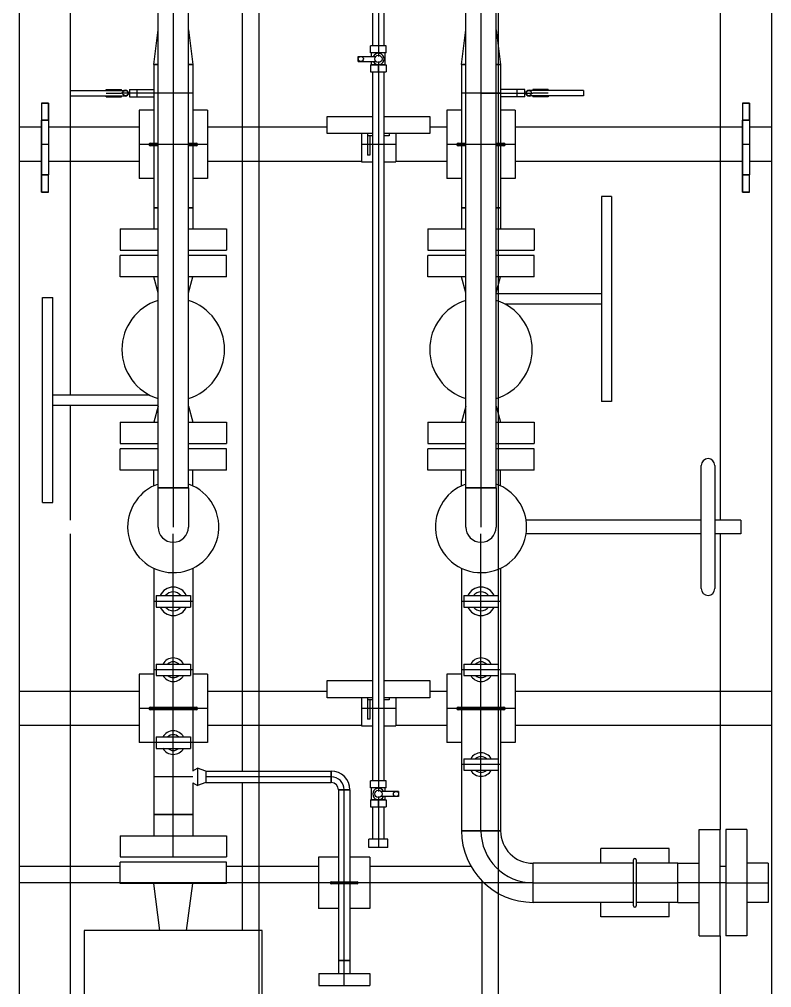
# Model space of a CAD drawing. Header units: inches. Extents: x 517790 to 538444, y 301815 to 302461.
# Drawn here: x 517889.889 to 517892.162, y 302311.801 to 302314.727 of the extents above; entities that cross this region are included whole.
import ezdxf

# ---------------------------------------------------------------- set-up
doc = ezdxf.new("R2010")
doc.units = ezdxf.units.IN
doc.header["$MEASUREMENT"] = 0
doc.layers.add('硅胶总平面底图 工艺装置区', color=253, linetype='Continuous')

msp = doc.modelspace()

# ---------------------------------------------------------------- linework, layer by layer
at = {"layer": '硅胶总平面底图 工艺装置区', "color": 253, "linetype": 'Continuous', "lineweight": -3}
for p, q in [((517892.1624, 302316.0027), (517892.1624, 302312.1765)), ((517889.8891, 302313.2135), (517889.8891, 302315.8662)), ((517890.5628, 302315.8662), (517890.5628, 302312.455)), ((517890.6124, 302315.8662), (517890.6124, 302312.455)), ((517890.3082, 302313.3109), (517890.3082, 302315.8234)), ((517890.3541, 302315.8234), (517890.3541, 302313.3109)), ((517890.4, 302313.3109), (517890.4, 302315.8234)), ((517891.2382, 302313.3109), (517891.2382, 302315.8234)), ((517891.2841, 302315.8234), (517891.2841, 302313.3109)), ((517891.33, 302313.3109), (517891.33, 302315.8234)), ((517890.0441, 302314.5121), (517890.0441, 302315.7645)), ((517890.9568, 302314.6471), (517890.9568, 302315.4983)), ((517890.9741, 302315.4983), (517890.9741, 302314.6471)), ((517890.9914, 302314.6471), (517890.9914, 302315.4983)), ((517892.0074, 302315.1248), (517892.0074, 302313.2135)), ((517891.3358, 302314.7593), (517891.3358, 302314.6496)), ((517890.2951, 302314.5905), (517890.3082, 302314.6955)), ((517890.4, 302314.6955), (517890.4132, 302314.5905)), ((517891.225, 302314.5905), (517891.2382, 302314.6955)), ((517891.33, 302314.6955), (517891.3432, 302314.5905)), ((517890.9741, 302314.6471), (517890.9504, 302314.6471)), ((517890.9504, 302314.6258), (517890.9504, 302314.6471)), ((517890.9741, 302314.6471), (517890.9741, 302314.6291)), ((517890.9741, 302314.6471), (517890.9741, 302314.6291)), ((517890.9979, 302314.6471), (517890.9741, 302314.6471)), ((517890.9979, 302314.6258), (517890.9979, 302314.6471)), ((517891.3358, 302314.6496), (517891.3358, 302314.0298)), ((517890.9131, 302314.6077), (517890.9131, 302314.6155)), ((517890.9131, 302314.6155), (517890.9663, 302314.6155)), ((517890.9741, 302314.6258), (517890.9504, 302314.6258)), ((517890.9536, 302314.6155), (517890.9536, 302314.6258)), ((517890.9741, 302314.6291), (517890.9741, 302314.6258)), ((517890.9741, 302314.6258), (517890.9741, 302314.6188)), ((517890.9979, 302314.6258), (517890.9741, 302314.6258)), ((517890.9741, 302314.6188), (517890.9741, 302314.6155)), ((517890.9946, 302314.5897), (517890.9946, 302314.6258)), ((517890.2951, 302314.5905), (517890.3082, 302314.5905)), ((517890.3082, 302314.5905), (517890.2951, 302314.5905)), ((517890.2951, 302314.5905), (517890.2951, 302314.5044)), ((517890.4, 302314.5905), (517890.4132, 302314.5905)), ((517890.4132, 302314.5905), (517890.4, 302314.5905)), ((517890.4132, 302314.5905), (517890.4132, 302314.5044)), ((517890.9131, 302314.6), (517890.9131, 302314.6077)), ((517890.9131, 302314.6), (517890.9663, 302314.6)), ((517890.9504, 302314.5897), (517890.9741, 302314.5897)), ((517890.9504, 302314.5897), (517890.9504, 302314.5684)), ((517890.9536, 302314.5897), (517890.9536, 302314.6)), ((517890.9741, 302314.5897), (517890.9536, 302314.5897)), ((517890.9741, 302314.6), (517890.9741, 302314.5967)), ((517890.9741, 302314.5967), (517890.9741, 302314.5897)), ((517890.9741, 302314.5864), (517890.9741, 302314.5897)), ((517890.9741, 302314.5897), (517890.9741, 302314.5897)), ((517890.9946, 302314.5897), (517890.9741, 302314.5897)), ((517890.9741, 302314.5897), (517890.9979, 302314.5897)), ((517890.9741, 302314.5864), (517890.9741, 302314.5684)), ((517890.9741, 302314.5684), (517890.9741, 302314.5864)), ((517890.9979, 302314.5897), (517890.9979, 302314.5684)), ((517891.225, 302314.5905), (517891.2382, 302314.5905)), ((517891.2382, 302314.5905), (517891.225, 302314.5905)), ((517891.225, 302314.5905), (517891.225, 302314.5044)), ((517891.33, 302314.5905), (517891.3432, 302314.5905)), ((517891.3432, 302314.5905), (517891.33, 302314.5905)), ((517891.3432, 302314.5905), (517891.3432, 302314.5044)), ((517890.9504, 302314.5684), (517890.9741, 302314.5684)), ((517890.9568, 302312.4255), (517890.9568, 302314.5684)), ((517890.9741, 302314.5684), (517890.9741, 302312.4255)), ((517890.9741, 302314.5684), (517890.9979, 302314.5684)), ((517890.9914, 302312.4255), (517890.9914, 302314.5684)), ((517890.0441, 302314.5044), (517890.0441, 302314.5121)), ((517890.0441, 302314.5121), (517890.2094, 302314.5121)), ((517890.0441, 302314.4966), (517890.0441, 302314.5044)), ((517890.0441, 302313.592), (517890.0441, 302314.4966)), ((517890.0441, 302314.4966), (517890.2094, 302314.4966)), ((517890.1513, 302314.5121), (517890.1513, 302314.5154)), ((517890.1513, 302314.5154), (517890.1973, 302314.5154)), ((517890.1513, 302314.5044), (517890.1973, 302314.5044)), ((517890.1513, 302314.4934), (517890.1513, 302314.4966)), ((517890.1735, 302314.5154), (517890.1735, 302314.5121)), ((517890.1735, 302314.4966), (517890.1735, 302314.4934)), ((517890.1972, 302314.5044), (517890.1972, 302314.5044)), ((517890.1973, 302314.5044), (517890.1972, 302314.5044)), ((517890.1973, 302314.5121), (517890.1973, 302314.5154)), ((517890.2216, 302314.5044), (517890.1973, 302314.5044)), ((517890.1973, 302314.4934), (517890.1973, 302314.4966)), ((517890.218, 302314.507), (517890.2216, 302314.5081)), ((517890.218, 302314.5018), (517890.2216, 302314.5007)), ((517890.2216, 302314.5154), (517890.2216, 302314.4934)), ((517890.2216, 302314.5154), (517890.2951, 302314.5154)), ((517890.2454, 302314.5044), (517890.2216, 302314.5044)), ((517890.2454, 302314.4934), (517890.2454, 302314.5154)), ((517890.2951, 302314.5044), (517890.2454, 302314.5044)), ((517890.4132, 302314.5044), (517890.2951, 302314.5044)), ((517890.2951, 302314.5044), (517890.2951, 302314.3535)), ((517890.3147, 302314.5044), (517890.2951, 302314.5044)), ((517890.3147, 302314.5044), (517890.3148, 302314.5044)), ((517890.3541, 302314.5044), (517890.3147, 302314.5044)), ((517890.3148, 302314.5044), (517890.3148, 302314.5044)), ((517890.4132, 302314.5044), (517890.4132, 302314.3535)), ((517891.3432, 302314.5044), (517891.225, 302314.5044)), ((517891.225, 302314.5044), (517891.225, 302314.3535)), ((517891.2841, 302314.5044), (517891.3235, 302314.5044)), ((517891.3235, 302314.5044), (517891.3235, 302314.5044)), ((517891.3235, 302314.5044), (517891.3235, 302314.5044)), ((517891.3235, 302314.5044), (517891.3432, 302314.5044)), ((517891.4166, 302314.5154), (517891.3432, 302314.5154)), ((517891.3432, 302314.5044), (517891.3928, 302314.5044)), ((517891.3432, 302314.5044), (517891.3432, 302314.3535)), ((517891.3928, 302314.5154), (517891.3928, 302314.4934)), ((517891.3928, 302314.5044), (517891.4166, 302314.5044)), ((517891.4166, 302314.4934), (517891.4166, 302314.5154)), ((517891.4202, 302314.507), (517891.4166, 302314.5081)), ((517891.4166, 302314.5044), (517891.441, 302314.5044)), ((517891.4202, 302314.5018), (517891.4166, 302314.5007)), ((517891.5941, 302314.5121), (517891.4288, 302314.5121)), ((517891.5941, 302314.4966), (517891.4288, 302314.4966)), ((517891.441, 302314.5154), (517891.441, 302314.5121)), ((517891.4869, 302314.5154), (517891.441, 302314.5154)), ((517891.441, 302314.5044), (517891.441, 302314.5044)), ((517891.441, 302314.5044), (517891.441, 302314.5044)), ((517891.4869, 302314.5044), (517891.441, 302314.5044)), ((517891.441, 302314.4966), (517891.441, 302314.4934)), ((517891.4647, 302314.5121), (517891.4647, 302314.5154)), ((517891.4647, 302314.4934), (517891.4647, 302314.4966)), ((517891.4869, 302314.5154), (517891.4869, 302314.5121)), ((517891.4869, 302314.4966), (517891.4869, 302314.4934)), ((517891.5941, 302314.5121), (517891.5941, 302314.5044)), ((517891.5941, 302314.5044), (517891.5941, 302314.4966)), ((517889.9563, 302314.4742), (517889.9563, 302314.4225)), ((517889.9563, 302314.4742), (517889.9563, 302314.4225)), ((517889.977, 302314.4742), (517889.9563, 302314.4742)), ((517889.9563, 302314.4742), (517889.977, 302314.4742)), ((517889.977, 302314.4225), (517889.977, 302314.4742)), ((517889.977, 302314.4742), (517889.977, 302314.4225)), ((517890.1513, 302314.4934), (517890.1973, 302314.4934)), ((517890.2216, 302314.4934), (517890.2951, 302314.4934)), ((517891.4166, 302314.4934), (517891.3432, 302314.4934)), ((517891.4869, 302314.4934), (517891.441, 302314.4934)), ((517892.0746, 302314.4742), (517892.0746, 302314.4225)), ((517892.0746, 302314.4742), (517892.0746, 302314.4225)), ((517892.0953, 302314.4742), (517892.0746, 302314.4742)), ((517892.0746, 302314.4742), (517892.0953, 302314.4742)), ((517892.0953, 302314.4225), (517892.0953, 302314.4742)), ((517892.0953, 302314.4742), (517892.0953, 302314.4225)), ((517890.2951, 302314.4527), (517890.2508, 302314.4527)), ((517890.2508, 302314.4527), (517890.2508, 302314.2461)), ((517890.4574, 302314.4527), (517890.4132, 302314.4527)), ((517890.4574, 302314.4527), (517890.4574, 302314.2461)), ((517891.225, 302314.4527), (517891.1808, 302314.4527)), ((517891.1808, 302314.4527), (517891.1808, 302314.2461)), ((517891.3874, 302314.4527), (517891.3432, 302314.4527)), ((517891.3874, 302314.4527), (517891.3874, 302314.2461)), ((517889.9563, 302314.4225), (517889.977, 302314.4225)), ((517889.977, 302314.4225), (517889.9563, 302314.4225)), ((517889.9563, 302314.2572), (517889.9563, 302314.4225)), ((517889.9563, 302314.4225), (517889.9563, 302314.2572)), ((517889.977, 302314.4225), (517889.9563, 302314.4225)), ((517889.977, 302314.4225), (517889.977, 302314.2572)), ((517889.977, 302314.4225), (517889.977, 302314.2572)), ((517890.8191, 302314.3819), (517890.8191, 302314.4336)), ((517890.8191, 302314.4336), (517890.9568, 302314.4336)), ((517890.9914, 302314.4336), (517891.1291, 302314.4336)), ((517891.1291, 302314.4336), (517891.1291, 302314.3819)), ((517892.0746, 302314.4225), (517892.0953, 302314.4225)), ((517892.0953, 302314.4225), (517892.0746, 302314.4225)), ((517892.0746, 302314.2572), (517892.0746, 302314.4225)), ((517892.0746, 302314.4225), (517892.0746, 302314.2572)), ((517892.0953, 302314.4225), (517892.0746, 302314.4225)), ((517892.0953, 302314.4225), (517892.0953, 302314.2572)), ((517892.0953, 302314.4225), (517892.0953, 302314.2572)), ((517889.8891, 302314.2977), (517889.8891, 302314.4011)), ((517889.9563, 302314.4011), (517889.8891, 302314.4011)), ((517890.2508, 302314.4011), (517889.977, 302314.4011)), ((517890.8191, 302314.4011), (517890.4574, 302314.4011)), ((517890.9568, 302314.3819), (517890.8191, 302314.3819)), ((517890.923, 302314.3819), (517890.923, 302314.2972)), ((517890.9416, 302314.3819), (517890.9416, 302314.3757)), ((517890.9568, 302314.3819), (517890.9416, 302314.3819)), ((517891.1291, 302314.3819), (517890.9914, 302314.3819)), ((517891.0067, 302314.3819), (517890.9914, 302314.3819)), ((517891.0067, 302314.3819), (517891.0067, 302314.3757)), ((517891.0263, 302314.3819), (517891.0263, 302314.2972)), ((517891.1808, 302314.4011), (517891.1291, 302314.4011)), ((517892.0746, 302314.4011), (517891.3874, 302314.4011)), ((517892.1624, 302314.4011), (517892.0953, 302314.4011)), ((517892.1624, 302314.4011), (517892.1624, 302314.2977)), ((517889.977, 302314.3494), (517889.9563, 302314.3494)), ((517890.4574, 302314.3494), (517890.2508, 302314.3494)), ((517890.2849, 302314.3535), (517890.3082, 302314.3535)), ((517890.4, 302314.3535), (517890.4233, 302314.3535)), ((517891.0263, 302314.3494), (517890.923, 302314.3494)), ((517890.9568, 302314.3757), (517890.9416, 302314.3757)), ((517890.9478, 302314.3757), (517890.9416, 302314.3757)), ((517890.9416, 302314.3757), (517890.9416, 302314.3168)), ((517890.9478, 302314.3757), (517890.9478, 302314.3168)), ((517891.0067, 302314.3757), (517890.9914, 302314.3757)), ((517891.3874, 302314.3494), (517891.1808, 302314.3494)), ((517891.2149, 302314.3535), (517891.2382, 302314.3535)), ((517891.33, 302314.3535), (517891.3533, 302314.3535)), ((517892.0953, 302314.3494), (517892.0746, 302314.3494)), ((517890.3082, 302314.3453), (517890.2849, 302314.3453)), ((517890.2951, 302314.3453), (517890.2951, 302314.1579)), ((517890.4233, 302314.3453), (517890.4, 302314.3453)), ((517890.4132, 302314.3453), (517890.4132, 302314.1579)), ((517891.2382, 302314.3453), (517891.2149, 302314.3453)), ((517891.225, 302314.3453), (517891.225, 302314.1579)), ((517891.3533, 302314.3453), (517891.33, 302314.3453)), ((517891.3432, 302314.3453), (517891.3432, 302314.1579)), ((517889.9563, 302314.2977), (517889.8891, 302314.2977)), ((517890.2508, 302314.2977), (517889.977, 302314.2977)), ((517890.923, 302314.2977), (517890.4574, 302314.2977)), ((517890.923, 302314.2972), (517890.9568, 302314.2972)), ((517890.9478, 302314.3168), (517890.9416, 302314.3168)), ((517890.9914, 302314.2972), (517891.0263, 302314.2972)), ((517891.1808, 302314.2977), (517891.0263, 302314.2977)), ((517892.0746, 302314.2977), (517891.3874, 302314.2977)), ((517892.1624, 302314.2977), (517892.0953, 302314.2977)), ((517889.977, 302314.2572), (517889.9563, 302314.2572)), ((517889.9563, 302314.2572), (517889.977, 302314.2572)), ((517889.9563, 302314.2572), (517889.9563, 302314.2055)), ((517889.9563, 302314.2055), (517889.9563, 302314.2572)), ((517889.977, 302314.2572), (517889.9563, 302314.2572)), ((517889.977, 302314.2055), (517889.977, 302314.2572)), ((517889.977, 302314.2055), (517889.977, 302314.2572)), ((517890.2951, 302314.2461), (517890.2508, 302314.2461)), ((517890.4574, 302314.2461), (517890.4132, 302314.2461)), ((517891.225, 302314.2461), (517891.1808, 302314.2461)), ((517891.3874, 302314.2461), (517891.3432, 302314.2461)), ((517892.0746, 302314.2572), (517892.0746, 302314.2055)), ((517892.0746, 302314.2055), (517892.0746, 302314.2572)), ((517892.0953, 302314.2572), (517892.0746, 302314.2572)), ((517892.0746, 302314.2572), (517892.0953, 302314.2572)), ((517892.0953, 302314.2572), (517892.0746, 302314.2572)), ((517892.0953, 302314.2055), (517892.0953, 302314.2572)), ((517892.0953, 302314.2055), (517892.0953, 302314.2572)), ((517889.9563, 302314.2055), (517889.977, 302314.2055)), ((517889.977, 302314.2055), (517889.9563, 302314.2055)), ((517892.0746, 302314.2055), (517892.0953, 302314.2055)), ((517892.0953, 302314.2055), (517892.0746, 302314.2055)), ((517891.6478, 302314.1923), (517891.6478, 302313.8823)), ((517891.6788, 302314.1923), (517891.6478, 302314.1923)), ((517891.6788, 302314.1923), (517891.6788, 302313.8823)), ((517890.3082, 302314.1579), (517890.2951, 302314.1579)), ((517890.2951, 302314.1579), (517890.3082, 302314.1579)), ((517890.2951, 302314.1579), (517890.2951, 302314.0938)), ((517890.4132, 302314.1579), (517890.4, 302314.1579)), ((517890.4, 302314.1579), (517890.4132, 302314.1579)), ((517890.4132, 302314.1579), (517890.4132, 302314.0938)), ((517891.225, 302314.1579), (517891.2382, 302314.1579)), ((517891.225, 302314.1579), (517891.225, 302314.0938)), ((517891.2382, 302314.1579), (517891.225, 302314.1579)), ((517891.33, 302314.1579), (517891.3432, 302314.1579)), ((517891.3432, 302314.1579), (517891.33, 302314.1579)), ((517891.3432, 302314.1579), (517891.3432, 302314.0938)), ((517890.1934, 302314.0938), (517890.3082, 302314.0938)), ((517890.1934, 302314.0938), (517890.1934, 302314.0298)), ((517890.4, 302314.0938), (517890.5149, 302314.0938)), ((517890.5149, 302314.0938), (517890.5149, 302314.0298)), ((517891.1233, 302314.0938), (517891.2382, 302314.0938)), ((517891.1233, 302314.0938), (517891.1233, 302314.0298)), ((517891.33, 302314.0938), (517891.4449, 302314.0938)), ((517891.4449, 302314.0938), (517891.4449, 302314.0298)), ((517890.1934, 302314.0298), (517890.3082, 302314.0298)), ((517890.4, 302314.0298), (517890.5149, 302314.0298)), ((517891.1233, 302314.0298), (517891.2382, 302314.0298)), ((517891.33, 302314.0298), (517891.4449, 302314.0298)), ((517891.3358, 302314.0298), (517891.3358, 302314.0133)), ((517890.3082, 302314.0133), (517890.1934, 302314.0133)), ((517890.1934, 302313.9493), (517890.1934, 302314.0133)), ((517890.5149, 302314.0133), (517890.4, 302314.0133)), ((517890.5149, 302313.9493), (517890.5149, 302314.0133)), ((517891.2382, 302314.0133), (517891.1233, 302314.0133)), ((517891.1233, 302313.9493), (517891.1233, 302314.0133)), ((517891.4449, 302314.0133), (517891.33, 302314.0133)), ((517891.3358, 302314.0133), (517891.3358, 302313.9493)), ((517891.4449, 302313.9493), (517891.4449, 302314.0133)), ((517890.3082, 302313.9493), (517890.1934, 302313.9493)), ((517890.3082, 302313.9493), (517890.2951, 302313.9493)), ((517890.3082, 302313.9004), (517890.2951, 302313.9493)), ((517890.4132, 302313.9493), (517890.4, 302313.9493)), ((517890.5149, 302313.9493), (517890.4, 302313.9493)), ((517890.4, 302313.9004), (517890.4132, 302313.9493)), ((517891.2382, 302313.9493), (517891.1233, 302313.9493)), ((517891.2382, 302313.9493), (517891.225, 302313.9493)), ((517891.2382, 302313.9004), (517891.225, 302313.9493)), ((517891.3432, 302313.9493), (517891.33, 302313.9493)), ((517891.4449, 302313.9493), (517891.33, 302313.9493)), ((517891.33, 302313.9004), (517891.3432, 302313.9493)), ((517891.3358, 302313.9493), (517891.3358, 302313.9218)), ((517891.3358, 302313.9493), (517891.3358, 302313.9493)), ((517891.3358, 302313.9218), (517891.3358, 302313.8978)), ((517889.9594, 302313.5765), (517889.9594, 302313.8865)), ((517889.9594, 302313.8865), (517889.9904, 302313.8865)), ((517889.9904, 302313.5765), (517889.9904, 302313.8865)), ((517891.6478, 302313.8978), (517891.33, 302313.8978)), ((517891.3358, 302313.8978), (517891.3358, 302313.5833)), ((517891.6478, 302313.8823), (517891.6478, 302313.5723)), ((517891.6788, 302313.8823), (517891.6788, 302313.5723)), ((517891.6478, 302313.8668), (517891.3558, 302313.8668)), ((517889.9904, 302313.592), (517890.2824, 302313.592)), ((517889.9594, 302313.2665), (517889.9594, 302313.5765)), ((517889.9904, 302313.2665), (517889.9904, 302313.5765)), ((517889.9904, 302313.561), (517890.3082, 302313.561)), ((517890.0441, 302313.2135), (517890.0441, 302313.561)), ((517890.3082, 302313.5584), (517890.2951, 302313.5095)), ((517890.4, 302313.5584), (517890.4132, 302313.5095)), ((517891.2382, 302313.5584), (517891.225, 302313.5095)), ((517891.33, 302313.5584), (517891.3432, 302313.5095)), ((517891.3358, 302313.5833), (517891.3358, 302313.537)), ((517891.6788, 302313.5723), (517891.6478, 302313.5723)), ((517891.3358, 302313.537), (517891.3358, 302313.5095)), ((517890.1934, 302313.5095), (517890.3082, 302313.5095)), ((517890.1934, 302313.5095), (517890.1934, 302313.4456)), ((517890.2951, 302313.5095), (517890.3082, 302313.5095)), ((517890.4, 302313.5095), (517890.4132, 302313.5095)), ((517890.4, 302313.5095), (517890.5149, 302313.5095)), ((517890.5149, 302313.5095), (517890.5149, 302313.4456)), ((517891.1233, 302313.5095), (517891.2382, 302313.5095)), ((517891.1233, 302313.5095), (517891.1233, 302313.4456)), ((517891.225, 302313.5095), (517891.2382, 302313.5095)), ((517891.33, 302313.5095), (517891.3432, 302313.5095)), ((517891.33, 302313.5095), (517891.4449, 302313.5095)), ((517891.3358, 302313.5095), (517891.3358, 302313.4456)), ((517891.3358, 302313.5095), (517891.3358, 302313.5095)), ((517891.4449, 302313.5095), (517891.4449, 302313.4456)), ((517890.1934, 302313.4456), (517890.3082, 302313.4456)), ((517890.4, 302313.4456), (517890.5149, 302313.4456)), ((517891.1233, 302313.4456), (517891.2382, 302313.4456)), ((517891.33, 302313.4456), (517891.4449, 302313.4456)), ((517891.3358, 302313.4456), (517891.3358, 302313.429)), ((517890.3082, 302313.429), (517890.1934, 302313.429)), ((517890.1934, 302313.365), (517890.1934, 302313.429)), ((517890.5149, 302313.429), (517890.4, 302313.429)), ((517890.5149, 302313.365), (517890.5149, 302313.429)), ((517891.2382, 302313.429), (517891.1233, 302313.429)), ((517891.1233, 302313.365), (517891.1233, 302313.429)), ((517891.4449, 302313.429), (517891.33, 302313.429)), ((517891.3358, 302313.429), (517891.3358, 302312.9854)), ((517891.4449, 302313.365), (517891.4449, 302313.429)), ((517890.3082, 302313.365), (517890.1934, 302313.365)), ((517890.2951, 302313.3173), (517890.2951, 302313.365)), ((517890.5149, 302313.365), (517890.4, 302313.365)), ((517890.4132, 302313.3173), (517890.4132, 302313.365)), ((517891.2382, 302313.365), (517891.1233, 302313.365)), ((517891.225, 302313.3173), (517891.225, 302313.365)), ((517891.4449, 302313.365), (517891.33, 302313.365)), ((517891.3432, 302313.3173), (517891.3432, 302313.365)), ((517891.9496, 302313.0068), (517891.9496, 302313.3788)), ((517891.9909, 302313.3788), (517891.9909, 302313.0068)), ((517890.4, 302313.3109), (517890.3082, 302313.3109)), ((517890.3082, 302313.1928), (517890.3082, 302313.3109)), ((517890.3082, 302313.3109), (517890.4, 302313.3109)), ((517890.3541, 302313.3109), (517890.3541, 302313.3109)), ((517890.3541, 302313.3109), (517890.3541, 302313.3109)), ((517890.3541, 302313.3109), (517890.3541, 302313.1928)), ((517890.4, 302313.3109), (517890.4, 302313.1928)), ((517891.33, 302313.3109), (517891.2382, 302313.3109)), ((517891.2382, 302313.1928), (517891.2382, 302313.3109)), ((517891.2382, 302313.3109), (517891.33, 302313.3109)), ((517891.2841, 302313.3109), (517891.2841, 302313.3109)), ((517891.2841, 302313.3109), (517891.2841, 302313.3109)), ((517891.2841, 302313.3109), (517891.2841, 302313.1928)), ((517891.33, 302313.3109), (517891.33, 302313.1928)), ((517889.9594, 302313.2665), (517889.9904, 302313.2665)), ((517889.8891, 302313.1721), (517889.8891, 302313.2135)), ((517891.9496, 302313.2135), (517891.4203, 302313.2135)), ((517892.0694, 302313.2135), (517891.9909, 302313.2135)), ((517892.0694, 302313.2135), (517892.0694, 302313.1721)), ((517889.8891, 302310.1226), (517889.8891, 302313.1721)), ((517890.0441, 302310.1226), (517890.0441, 302313.1721)), ((517890.3541, 302313.0847), (517890.3541, 302313.1721)), ((517891.2841, 302313.0847), (517891.2841, 302313.1721)), ((517891.9496, 302313.1721), (517891.4203, 302313.1721)), ((517892.0694, 302313.1721), (517891.9909, 302313.1721)), ((517892.0074, 302313.1721), (517892.0074, 302312.2782)), ((517890.2951, 302313.0683), (517890.2951, 302312.9682)), ((517890.3541, 302313.0847), (517890.3541, 302313.0847)), ((517890.3541, 302313.055), (517890.3541, 302313.0847)), ((517890.4132, 302313.0683), (517890.4132, 302312.9682)), ((517891.225, 302313.0683), (517891.225, 302312.9682)), ((517891.2841, 302313.055), (517891.2841, 302313.0847)), ((517891.2841, 302313.0847), (517891.2841, 302313.0847)), ((517891.3432, 302313.0683), (517891.3432, 302312.9682)), ((517890.3541, 302313.0113), (517890.3541, 302313.055)), ((517891.2841, 302313.0113), (517891.2841, 302313.055)), ((517890.3541, 302312.9682), (517890.3541, 302313.0113)), ((517891.2841, 302312.9682), (517891.2841, 302313.0113)), ((517890.3024, 302312.9854), (517890.3541, 302312.9854)), ((517890.3024, 302312.9854), (517890.3024, 302312.951)), ((517890.3541, 302312.9854), (517890.4058, 302312.9854)), ((517890.4058, 302312.9854), (517890.4058, 302312.951)), ((517891.2324, 302312.9854), (517891.2841, 302312.9854)), ((517891.2324, 302312.9854), (517891.2324, 302312.951)), ((517891.2841, 302312.9854), (517891.3358, 302312.9854)), ((517891.3358, 302312.9854), (517891.3358, 302312.951)), ((517890.4132, 302312.9682), (517890.2951, 302312.9682)), ((517890.2951, 302312.9682), (517890.2951, 302312.7616)), ((517890.3024, 302312.951), (517890.3541, 302312.951)), ((517890.3541, 302312.9682), (517890.3541, 302312.9682)), ((517890.3541, 302312.9682), (517890.3541, 302312.9682)), ((517890.3541, 302312.9251), (517890.3541, 302312.9682)), ((517890.3541, 302312.951), (517890.4058, 302312.951)), ((517890.4132, 302312.9682), (517890.4132, 302312.7616)), ((517891.3432, 302312.9682), (517891.225, 302312.9682)), ((517891.225, 302312.9682), (517891.225, 302312.7616)), ((517891.2324, 302312.951), (517891.2841, 302312.951)), ((517891.2841, 302312.9251), (517891.2841, 302312.9682)), ((517891.2841, 302312.9682), (517891.2841, 302312.9682)), ((517891.2841, 302312.9682), (517891.2841, 302312.9682)), ((517891.2841, 302312.951), (517891.3358, 302312.951)), ((517891.3358, 302312.951), (517891.3358, 302312.7788)), ((517891.3432, 302312.9682), (517891.3432, 302312.7616)), ((517890.3541, 302312.7972), (517890.3541, 302312.9251)), ((517891.2841, 302312.7972), (517891.2841, 302312.9251)), ((517890.3541, 302312.7616), (517890.3541, 302312.7972)), ((517891.2841, 302312.7616), (517891.2841, 302312.7972)), ((517890.3024, 302312.7788), (517890.3541, 302312.7788)), ((517890.3024, 302312.7788), (517890.3024, 302312.7443)), ((517890.3541, 302312.7788), (517890.4058, 302312.7788)), ((517890.4058, 302312.7788), (517890.4058, 302312.7443)), ((517891.2324, 302312.7788), (517891.2841, 302312.7788)), ((517891.2324, 302312.7788), (517891.2324, 302312.7443)), ((517891.2841, 302312.7788), (517891.3358, 302312.7788)), ((517891.3358, 302312.7788), (517891.3358, 302312.7443)), ((517890.2508, 302312.7478), (517890.2508, 302312.5411)), ((517890.2951, 302312.7478), (517890.2508, 302312.7478)), ((517890.4132, 302312.7616), (517890.2951, 302312.7616)), ((517890.2951, 302312.7616), (517890.2951, 302312.6486)), ((517890.3024, 302312.7443), (517890.3541, 302312.7443)), ((517890.3541, 302312.7616), (517890.3541, 302312.7615)), ((517890.3541, 302312.7259), (517890.3541, 302312.7616)), ((517890.3541, 302312.7615), (517890.3541, 302312.7615)), ((517890.3541, 302312.7443), (517890.4058, 302312.7443)), ((517890.4132, 302312.7616), (517890.4132, 302312.6486)), ((517890.4574, 302312.7478), (517890.4132, 302312.7478)), ((517890.4574, 302312.7478), (517890.4574, 302312.5411)), ((517891.1808, 302312.7478), (517891.1808, 302312.5411)), ((517891.225, 302312.7478), (517891.1808, 302312.7478)), ((517891.3432, 302312.7616), (517891.225, 302312.7616)), ((517891.225, 302312.7616), (517891.225, 302312.6486)), ((517891.2324, 302312.7443), (517891.2841, 302312.7443)), ((517891.2841, 302312.7259), (517891.2841, 302312.7616)), ((517891.2841, 302312.7616), (517891.2841, 302312.7615)), ((517891.2841, 302312.7615), (517891.2841, 302312.7615)), ((517891.2841, 302312.7443), (517891.3358, 302312.7443)), ((517891.3358, 302312.7443), (517891.3358, 302312.4922)), ((517891.3432, 302312.7616), (517891.3432, 302312.6486)), ((517891.3874, 302312.7478), (517891.3432, 302312.7478)), ((517891.3874, 302312.7478), (517891.3874, 302312.5411)), ((517890.3541, 302312.6486), (517890.3541, 302312.7259)), ((517890.8191, 302312.677), (517890.8191, 302312.7286)), ((517890.8191, 302312.7286), (517890.9568, 302312.7286)), ((517890.9914, 302312.7286), (517891.1291, 302312.7286)), ((517891.1291, 302312.7286), (517891.1291, 302312.677)), ((517891.2841, 302312.6486), (517891.2841, 302312.7259)), ((517890.2508, 302312.6961), (517889.8891, 302312.6961)), ((517889.8891, 302312.5928), (517889.8891, 302312.6961)), ((517890.8191, 302312.6961), (517890.4574, 302312.6961)), ((517891.1808, 302312.6961), (517891.1291, 302312.6961)), ((517892.1624, 302312.6961), (517891.3874, 302312.6961)), ((517892.1624, 302312.6961), (517892.1624, 302312.5928)), ((517890.9568, 302312.677), (517890.8191, 302312.677)), ((517890.923, 302312.677), (517890.923, 302312.5922)), ((517890.9416, 302312.677), (517890.9416, 302312.6708)), ((517890.9568, 302312.677), (517890.9416, 302312.677)), ((517890.9568, 302312.6708), (517890.9416, 302312.6708)), ((517890.9416, 302312.6708), (517890.9416, 302312.6119)), ((517890.9478, 302312.6708), (517890.9416, 302312.6708)), ((517890.9478, 302312.6708), (517890.9478, 302312.6119)), ((517891.1291, 302312.677), (517890.9914, 302312.677)), ((517891.0067, 302312.677), (517890.9914, 302312.677)), ((517891.0067, 302312.6708), (517890.9914, 302312.6708)), ((517891.0067, 302312.677), (517891.0067, 302312.6708)), ((517891.0263, 302312.677), (517891.0263, 302312.5922)), ((517890.4574, 302312.6444), (517890.2508, 302312.6444)), ((517890.2849, 302312.6486), (517890.4233, 302312.6486)), ((517890.4233, 302312.6403), (517890.2849, 302312.6403)), ((517890.2951, 302312.6403), (517890.2951, 302312.5411)), ((517890.3541, 302312.6403), (517890.3541, 302312.6486)), ((517890.3541, 302312.5767), (517890.3541, 302312.6403)), ((517890.4132, 302312.6403), (517890.4132, 302312.5411)), ((517891.0263, 302312.6444), (517890.923, 302312.6444)), ((517891.3874, 302312.6444), (517891.1808, 302312.6444)), ((517891.2149, 302312.6486), (517891.3533, 302312.6486)), ((517891.3533, 302312.6403), (517891.2149, 302312.6403)), ((517891.225, 302312.6403), (517891.225, 302312.475)), ((517891.2841, 302312.6403), (517891.2841, 302312.6486)), ((517891.2841, 302312.5106), (517891.2841, 302312.6403)), ((517891.3432, 302312.6403), (517891.3432, 302312.475)), ((517890.2508, 302312.5928), (517889.8891, 302312.5928)), ((517890.923, 302312.5928), (517890.4574, 302312.5928)), ((517890.923, 302312.5922), (517890.9568, 302312.5922)), ((517890.9478, 302312.6119), (517890.9416, 302312.6119)), ((517890.9914, 302312.5922), (517891.0263, 302312.5922)), ((517891.1808, 302312.5928), (517891.0263, 302312.5928)), ((517892.1624, 302312.5928), (517891.3874, 302312.5928)), ((517890.3541, 302312.5411), (517890.3541, 302312.5767)), ((517890.2951, 302312.5411), (517890.2508, 302312.5411)), ((517890.4132, 302312.5411), (517890.2951, 302312.5411)), ((517890.2951, 302312.5411), (517890.2951, 302312.4378)), ((517890.3024, 302312.5583), (517890.3541, 302312.5583)), ((517890.3024, 302312.5583), (517890.3024, 302312.5239)), ((517890.3541, 302312.5583), (517890.4058, 302312.5583)), ((517890.3541, 302312.5411), (517890.3541, 302312.5411)), ((517890.3541, 302312.5411), (517890.3541, 302312.5411)), ((517890.3541, 302312.5055), (517890.3541, 302312.5411)), ((517890.4058, 302312.5583), (517890.4058, 302312.5239)), ((517890.4574, 302312.5411), (517890.4132, 302312.5411)), ((517890.4132, 302312.5411), (517890.4132, 302312.4563)), ((517891.225, 302312.5411), (517891.1808, 302312.5411)), ((517891.3874, 302312.5411), (517891.3432, 302312.5411)), ((517890.3024, 302312.5239), (517890.3541, 302312.5239)), ((517890.3541, 302312.5239), (517890.4058, 302312.5239)), ((517890.3541, 302312.4378), (517890.3541, 302312.5055)), ((517891.2841, 302312.475), (517891.2841, 302312.5106)), ((517891.3432, 302312.475), (517891.225, 302312.475)), ((517891.225, 302312.475), (517891.225, 302312.2749)), ((517891.2324, 302312.4922), (517891.2841, 302312.4922)), ((517891.2324, 302312.4922), (517891.2324, 302312.4578)), ((517891.2841, 302312.4922), (517891.3358, 302312.4922)), ((517891.2841, 302312.475), (517891.2841, 302312.475)), ((517891.2841, 302312.475), (517891.2841, 302312.475)), ((517891.2841, 302312.4394), (517891.2841, 302312.475)), ((517891.3358, 302312.4922), (517891.3358, 302312.4578)), ((517891.3432, 302312.475), (517891.3432, 302312.2749)), ((517890.4132, 302312.4563), (517890.4274, 302312.4636)), ((517890.4274, 302312.4636), (517890.4274, 302312.4119)), ((517890.4525, 302312.455), (517890.4274, 302312.4636)), ((517890.4525, 302312.455), (517890.4525, 302312.4205)), ((517890.4525, 302312.455), (517890.8314, 302312.455)), ((517890.4525, 302312.455), (517890.4525, 302312.4205)), ((517890.6124, 302312.455), (517890.6124, 302312.4205)), ((517890.8314, 302312.455), (517890.8314, 302312.4205)), ((517890.8314, 302312.4205), (517890.8314, 302312.455)), ((517891.2324, 302312.4578), (517891.2841, 302312.4578)), ((517891.2841, 302312.4578), (517891.3358, 302312.4578)), ((517891.3358, 302312.4578), (517891.3358, 302312.086)), ((517890.4132, 302312.4378), (517890.2951, 302312.4378)), ((517890.2951, 302312.4378), (517890.2951, 302312.324)), ((517890.3541, 302312.4378), (517890.3541, 302312.4377)), ((517890.3541, 302312.324), (517890.3541, 302312.4378)), ((517890.3541, 302312.4377), (517890.3541, 302312.4377)), ((517890.4132, 302312.4192), (517890.4274, 302312.4119)), ((517890.4132, 302312.4192), (517890.4132, 302312.324)), ((517890.4525, 302312.4205), (517890.4274, 302312.4119)), ((517890.8314, 302312.4378), (517890.4525, 302312.4378)), ((517890.4525, 302312.4378), (517890.4525, 302312.4378)), ((517890.4525, 302312.4378), (517890.4525, 302312.4378)), ((517890.4525, 302312.4205), (517890.8314, 302312.4205)), ((517890.5628, 302312.4205), (517890.5628, 302311.9728)), ((517890.6124, 302312.4205), (517890.6124, 302311.9728)), ((517890.8314, 302312.4378), (517890.8314, 302312.4378)), ((517890.8314, 302312.4378), (517890.8314, 302312.4378)), ((517890.9741, 302312.4255), (517890.9504, 302312.4255)), ((517890.9504, 302312.4041), (517890.9504, 302312.4255)), ((517890.9741, 302312.4255), (517890.9741, 302312.4074)), ((517890.9979, 302312.4255), (517890.9741, 302312.4255)), ((517890.9741, 302312.4255), (517890.9741, 302312.4074)), ((517890.9979, 302312.4041), (517890.9979, 302312.4255)), ((517891.2841, 302312.2749), (517891.2841, 302312.4394)), ((517890.888, 302312.3984), (517890.8535, 302312.3984)), ((517890.8535, 302312.3984), (517890.8535, 302312.1205)), ((517890.8535, 302312.3984), (517890.888, 302312.3984)), ((517890.8708, 302312.1205), (517890.8708, 302312.3984)), ((517890.8708, 302312.3984), (517890.8708, 302312.3984)), ((517890.8708, 302312.3984), (517890.8708, 302312.3984)), ((517890.888, 302312.3984), (517890.888, 302312.1205)), ((517890.9741, 302312.4041), (517890.9504, 302312.4041)), ((517890.9536, 302312.368), (517890.9536, 302312.4041)), ((517890.9741, 302312.4074), (517890.9741, 302312.4041)), ((517890.9741, 302312.4041), (517890.9741, 302312.3971)), ((517890.9979, 302312.4041), (517890.9741, 302312.4041)), ((517890.9741, 302312.3971), (517890.9741, 302312.3938)), ((517891.0351, 302312.3938), (517890.9819, 302312.3938)), ((517890.9946, 302312.3938), (517890.9946, 302312.4041)), ((517891.0351, 302312.3938), (517891.0351, 302312.3861)), ((517890.9504, 302312.368), (517890.9741, 302312.368)), ((517890.9504, 302312.368), (517890.9504, 302312.3467)), ((517890.9741, 302312.368), (517890.9536, 302312.368)), ((517890.9741, 302312.3783), (517890.9741, 302312.3751)), ((517890.9741, 302312.3751), (517890.9741, 302312.368)), ((517890.9741, 302312.3648), (517890.9741, 302312.368)), ((517890.9741, 302312.368), (517890.9741, 302312.368)), ((517890.9946, 302312.368), (517890.9741, 302312.368)), ((517890.9741, 302312.368), (517890.9979, 302312.368)), ((517890.9741, 302312.3467), (517890.9741, 302312.3648)), ((517890.9741, 302312.3648), (517890.9741, 302312.3467)), ((517891.0351, 302312.3783), (517890.9819, 302312.3783)), ((517890.9946, 302312.368), (517890.9946, 302312.3783)), ((517890.9979, 302312.368), (517890.9979, 302312.3467)), ((517891.0351, 302312.3861), (517891.0351, 302312.3783)), ((517890.9504, 302312.3467), (517890.9741, 302312.3467)), ((517890.9568, 302312.2491), (517890.9568, 302312.3467)), ((517890.9741, 302312.3467), (517890.9979, 302312.3467)), ((517890.9741, 302312.3467), (517890.9741, 302312.2491)), ((517890.9914, 302312.2491), (517890.9914, 302312.3467)), ((517890.2951, 302312.324), (517890.3541, 302312.324)), ((517890.2951, 302312.324), (517890.2951, 302312.2599)), ((517890.4132, 302312.324), (517890.2951, 302312.324)), ((517890.3541, 302312.196), (517890.3541, 302312.324)), ((517890.3541, 302312.324), (517890.4132, 302312.324)), ((517890.4132, 302312.324), (517890.4132, 302312.2599)), ((517891.3432, 302312.2749), (517891.225, 302312.2749)), ((517891.225, 302312.2749), (517891.3432, 302312.2749)), ((517891.2841, 302312.2749), (517891.2841, 302312.2749)), ((517891.2841, 302312.2749), (517891.2841, 302312.2749)), ((517891.9435, 302312.1174), (517891.9435, 302312.2782)), ((517891.9435, 302312.2782), (517892.0074, 302312.2782)), ((517892.0074, 302312.1174), (517892.0074, 302312.2782)), ((517892.024, 302312.2782), (517892.024, 302312.1174)), ((517892.0879, 302312.2782), (517892.024, 302312.2782)), ((517892.0879, 302312.2782), (517892.0879, 302312.1174)), ((517890.1934, 302312.2599), (517890.3541, 302312.2599)), ((517890.1934, 302312.2599), (517890.1934, 302312.196)), ((517890.3541, 302312.2599), (517890.5149, 302312.2599)), ((517890.5149, 302312.2599), (517890.5149, 302312.196)), ((517890.9741, 302312.2491), (517890.9454, 302312.2491)), ((517890.9454, 302312.2245), (517890.9454, 302312.2491)), ((517890.9741, 302312.2491), (517890.9741, 302312.2311)), ((517890.9741, 302312.2491), (517890.9741, 302312.2311)), ((517891.0028, 302312.2491), (517890.9741, 302312.2491)), ((517891.0028, 302312.2245), (517891.0028, 302312.2491)), ((517890.9741, 302312.2245), (517890.9454, 302312.2245)), ((517890.9741, 302312.2311), (517890.9741, 302312.2245)), ((517891.0028, 302312.2245), (517890.9741, 302312.2245)), ((517891.8524, 302312.2208), (517891.6458, 302312.2208)), ((517891.6458, 302312.1765), (517891.6458, 302312.2208)), ((517891.8524, 302312.1765), (517891.8524, 302312.2208)), ((517890.1934, 302312.196), (517890.3541, 302312.196)), ((517890.3541, 302312.196), (517890.5149, 302312.196)), ((517890.7933, 302312.1949), (517890.7933, 302312.0399)), ((517890.8535, 302312.1949), (517890.7933, 302312.1949)), ((517890.9483, 302312.1949), (517890.888, 302312.1949)), ((517890.9483, 302312.1949), (517890.9483, 302312.0399)), ((517891.745, 302312.0482), (517891.745, 302312.1867)), ((517891.7532, 302312.1867), (517891.7532, 302312.0482)), ((517889.8891, 302312.1174), (517889.8891, 302312.167)), ((517890.1934, 302312.167), (517889.8891, 302312.167)), ((517890.3541, 302312.1794), (517890.1934, 302312.1794)), ((517890.1934, 302312.1155), (517890.1934, 302312.1794)), ((517890.5149, 302312.1794), (517890.3541, 302312.1794)), ((517890.5149, 302312.1155), (517890.5149, 302312.1794)), ((517890.7933, 302312.167), (517890.5149, 302312.167)), ((517891.2538, 302312.167), (517890.9483, 302312.167)), ((517891.4416, 302312.0584), (517891.4416, 302312.1765)), ((517891.745, 302312.1765), (517891.4416, 302312.1765)), ((517891.4416, 302312.0584), (517891.4416, 302312.1765)), ((517891.8793, 302312.1765), (517891.7532, 302312.1765)), ((517891.8793, 302312.0584), (517891.8793, 302312.1765)), ((517891.8793, 302312.1174), (517891.8793, 302312.1765)), ((517891.8793, 302312.1765), (517891.9435, 302312.1765)), ((517892.024, 302312.167), (517892.0074, 302312.167)), ((517892.152, 302312.1765), (517892.0879, 302312.1765)), ((517892.152, 302312.1765), (517892.152, 302312.1174)), ((517892.152, 302312.1765), (517892.152, 302312.0584)), ((517892.1624, 302312.1765), (517892.1624, 302312.0584)), ((517891.2862, 302312.1241), (517891.2862, 302310.8361)), ((517890.1934, 302312.1174), (517889.8891, 302312.1174)), ((517890.5149, 302312.1174), (517890.1934, 302312.1174)), ((517890.3541, 302312.1155), (517890.1934, 302312.1155)), ((517890.3541, 302312.1154), (517890.2951, 302312.1154)), ((517890.3137, 302311.9728), (517890.2951, 302312.1154)), ((517890.5149, 302312.1155), (517890.3541, 302312.1155)), ((517890.4132, 302312.1154), (517890.3541, 302312.1154)), ((517890.3946, 302311.9728), (517890.4132, 302312.1154)), ((517890.7933, 302312.1174), (517890.5149, 302312.1174)), ((517890.9483, 302312.1174), (517890.7933, 302312.1174)), ((517890.8315, 302312.1205), (517890.91, 302312.1205)), ((517890.91, 302312.1143), (517890.8315, 302312.1143)), ((517890.8535, 302312.1143), (517890.8535, 302311.8827)), ((517890.8708, 302312.1143), (517890.8708, 302312.1205)), ((517890.8708, 302311.8827), (517890.8708, 302312.1143)), ((517890.888, 302312.1143), (517890.888, 302311.8827)), ((517891.293, 302312.1174), (517890.9483, 302312.1174)), ((517891.4416, 302312.1174), (517891.293, 302312.1174)), ((517891.4416, 302312.1174), (517891.745, 302312.1174)), ((517891.4416, 302312.1174), (517891.4416, 302312.1174)), ((517891.4416, 302312.1174), (517891.4416, 302312.1174)), ((517891.745, 302312.1174), (517891.7532, 302312.1174)), ((517891.7532, 302312.1174), (517891.8793, 302312.1174)), ((517892.0074, 302312.1174), (517891.8793, 302312.1174)), ((517891.8793, 302312.0584), (517891.8793, 302312.1174)), ((517891.9435, 302311.9567), (517891.9435, 302312.1174)), ((517892.0074, 302311.9567), (517892.0074, 302312.1174)), ((517892.024, 302312.1174), (517892.0074, 302312.1174)), ((517892.024, 302312.1174), (517892.152, 302312.1174)), ((517892.024, 302312.1174), (517892.024, 302311.9567)), ((517892.0879, 302312.1174), (517892.0879, 302311.9567)), ((517892.152, 302312.1174), (517892.152, 302312.0584)), ((517891.3358, 302312.086), (517891.3358, 302310.8361)), ((517890.8535, 302312.0399), (517890.7933, 302312.0399)), ((517890.9483, 302312.0399), (517890.888, 302312.0399)), ((517891.745, 302312.0584), (517891.4416, 302312.0584)), ((517891.6458, 302312.0141), (517891.6458, 302312.0584)), ((517891.8793, 302312.0584), (517891.7532, 302312.0584)), ((517891.8524, 302312.0141), (517891.8524, 302312.0584)), ((517891.8793, 302312.0584), (517891.9435, 302312.0584)), ((517892.152, 302312.0584), (517892.0879, 302312.0584)), ((517892.1624, 302312.0584), (517892.1624, 302310.6265)), ((517891.8524, 302312.0141), (517891.6458, 302312.0141)), ((517890.6228, 302311.9728), (517890.0854, 302311.9728)), ((517890.0854, 302311.9728), (517890.0854, 302311.3528)), ((517890.6124, 302311.9728), (517890.6124, 302311.3528)), ((517890.6228, 302311.3528), (517890.6228, 302311.9728)), ((517891.9435, 302311.9567), (517892.0074, 302311.9567)), ((517892.0074, 302311.9567), (517892.0074, 302310.7282)), ((517892.0879, 302311.9567), (517892.024, 302311.9567)), ((517890.888, 302311.8827), (517890.8535, 302311.8827)), ((517890.8535, 302311.8827), (517890.8708, 302311.8827)), ((517890.8535, 302311.8827), (517890.8535, 302311.8432)), ((517890.8708, 302311.8071), (517890.8708, 302311.8827)), ((517890.8708, 302311.8827), (517890.888, 302311.8827)), ((517890.888, 302311.8827), (517890.888, 302311.8432)), ((517890.7937, 302311.8432), (517890.8708, 302311.8432)), ((517890.7937, 302311.8432), (517890.7937, 302311.8071)), ((517890.8708, 302311.8432), (517890.9479, 302311.8432)), ((517890.9479, 302311.8432), (517890.9479, 302311.8071)), ((517890.7937, 302311.8071), (517890.8708, 302311.8071)), ((517890.8708, 302311.8071), (517890.9479, 302311.8071))]:
    msp.add_line(p, q, dxfattribs=at)
for centre, radius in [((517890.9209, 302314.6077), 0.00775), ((517890.9741, 302314.6077), 0.011), ((517890.2094, 302314.5044), 0.00775), ((517891.4288, 302314.5044), 0.00775), ((517890.9741, 302312.3861), 0.011), ((517891.0273, 302312.3861), 0.00775)]:
    msp.add_circle(centre, radius, dxfattribs=at)
for centre, radius, start, end in [((517890.9741, 302314.6077), 0.0172, 0, 153.2048), ((517890.9741, 302314.6077), 0.0172, 206.7952, 0), ((517890.2094, 302314.5044), 0.00899, 17.0439, 120.4447), ((517890.2094, 302314.5044), 0.00899, 239.5553, 342.9561), ((517891.4288, 302314.5044), 0.00899, 59.5553, 162.9561), ((517891.4288, 302314.5044), 0.00899, 197.0439, 300.4447), ((517890.2849, 302314.3494), 0.00413, 90, 270), ((517890.4233, 302314.3494), 0.00413, 270, 90), ((517891.2149, 302314.3494), 0.00413, 90, 270), ((517891.3533, 302314.3494), 0.00413, 270, 90), ((517890.3541, 302313.7294), 0.155, 107.2375, 180), ((517890.3541, 302313.7294), 0.155, 287.2375, 72.7625), ((517891.2841, 302313.7294), 0.155, 107.2375, 252.7625), ((517891.2841, 302313.7294), 0.155, 0, 72.7625), ((517890.3541, 302313.7294), 0.155, 180, 252.7625), ((517891.2841, 302313.7294), 0.155, 287.2375, 0), ((517891.9702, 302313.3788), 0.0207, 0, 180), ((517890.3541, 302313.1928), 0.1378, 180, 70.5288), ((517890.3541, 302313.1928), 0.1378, 109.4712, 180), ((517891.2841, 302313.1928), 0.1378, 109.4712, 0), ((517891.2841, 302313.1928), 0.1378, 0, 70.5288), ((517890.3541, 302313.1928), 0.0459, 180, 0), ((517890.3541, 302313.1928), 0.0459, 180, 0), ((517891.2841, 302313.1928), 0.0459, 180, 0), ((517891.2841, 302313.1928), 0.0459, 180, 0), ((517890.3541, 302312.9682), 0.0431, 90, 156.4784), ((517890.3541, 302312.9682), 0.0431, 23.5216, 90), ((517891.2841, 302312.9682), 0.0431, 90, 156.4784), ((517891.2841, 302312.9682), 0.0431, 23.5216, 90), ((517891.9702, 302313.0068), 0.0207, 180, 0), ((517890.3541, 302312.9682), 0.0287, 90, 143.2274), ((517890.3541, 302312.9682), 0.0287, 36.7726, 90), ((517891.2841, 302312.9682), 0.0287, 90, 143.2274), ((517891.2841, 302312.9682), 0.0287, 36.7726, 90), ((517890.3541, 302312.9682), 0.0431, 203.5216, 336.4784), ((517890.3541, 302312.9682), 0.0287, 216.7726, 323.2274), ((517891.2841, 302312.9682), 0.0431, 203.5216, 336.4784), ((517891.2841, 302312.9682), 0.0287, 216.7726, 323.2274), ((517890.3541, 302312.7616), 0.0356, 90, 151.1262), ((517890.3541, 302312.7616), 0.0356, 28.8738, 90), ((517891.2841, 302312.7616), 0.0356, 90, 151.1262), ((517891.2841, 302312.7616), 0.0356, 28.8738, 90), ((517890.3541, 302312.7616), 0.0238, 90, 133.5875), ((517890.3541, 302312.7616), 0.0238, 46.4125, 90), ((517891.2841, 302312.7616), 0.0238, 90, 133.5875), ((517891.2841, 302312.7616), 0.0238, 46.4125, 90), ((517890.3541, 302312.7616), 0.0356, 208.8738, 331.1262), ((517890.3541, 302312.7616), 0.0238, 226.4125, 313.5875), ((517891.2841, 302312.7616), 0.0356, 208.8738, 331.1262), ((517891.2841, 302312.7616), 0.0238, 226.4125, 313.5875), ((517890.2849, 302312.6444), 0.00413, 90, 270), ((517890.4233, 302312.6444), 0.00413, 270, 90), ((517891.2149, 302312.6444), 0.00413, 90, 270), ((517891.3533, 302312.6444), 0.00413, 270, 90), ((517890.3541, 302312.5411), 0.0356, 90, 151.1262), ((517890.3541, 302312.5411), 0.0238, 90, 133.5875), ((517890.3541, 302312.5411), 0.0356, 28.8738, 90), ((517890.3541, 302312.5411), 0.0238, 46.4125, 90), ((517890.3541, 302312.5411), 0.0356, 208.8738, 331.1262), ((517890.3541, 302312.5411), 0.0238, 226.4125, 313.5875), ((517891.2841, 302312.475), 0.0356, 90, 151.1262), ((517891.2841, 302312.475), 0.0356, 28.8738, 90), ((517891.2841, 302312.475), 0.0238, 90, 133.5875), ((517891.2841, 302312.475), 0.0238, 46.4125, 90), ((517890.8314, 302312.3984), 0.0566, 0, 90), ((517891.2841, 302312.475), 0.0356, 208.8738, 331.1262), ((517891.2841, 302312.475), 0.0238, 226.4125, 313.5875), ((517890.8314, 302312.3984), 0.0394, 0, 90), ((517890.8314, 302312.3984), 0.0221, 0, 90), ((517890.9741, 302312.3861), 0.0172, 26.7952, 333.2048), ((517891.4416, 302312.2749), 0.2165, 180, 270), ((517891.4416, 302312.2749), 0.1575, 180, 270), ((517891.4416, 302312.2749), 0.0984, 180, 270), ((517891.7491, 302312.1867), 0.00413, 0, 180), ((517890.8315, 302312.1174), 0.0031, 90, 270), ((517890.91, 302312.1174), 0.0031, 270, 90), ((517891.7491, 302312.0482), 0.00413, 180, 0)]:
    msp.add_arc(centre, radius, start, end, dxfattribs=at)

doc.saveas('drawing.dxf')
